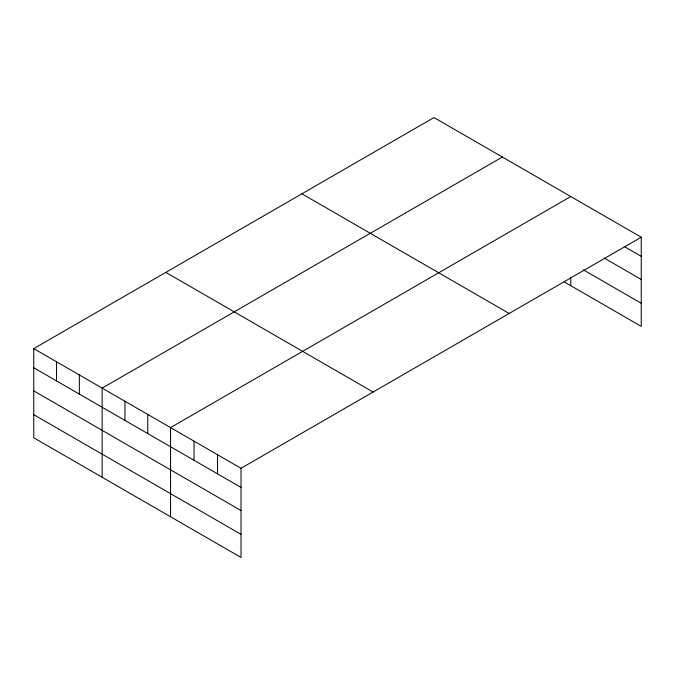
<?xml version="1.0" encoding="UTF-8"?>
<svg xmlns="http://www.w3.org/2000/svg" width="675" height="675" viewBox="0 0 675 675"><rect width="100%" height="100%" fill="white"/><g stroke="black" fill="none" stroke-linecap="round" stroke-linejoin="round"><path stroke-width="1.01" d="M33.75 348.621L241.026 468.29L241.026 557.449L33.75 437.78L33.75 348.621L433.974 117.551L641.25 237.22L641.25 326.379L564.393 282.007M502.377 157.039L102.153 388.108L102.153 477.276M570.78 196.535L170.547 427.604L170.547 516.763M241.026 468.29L641.25 237.22M624.991 246.974L641.25 256.357M604.209 258.078L641.25 279.467M583.428 269.89L641.25 303.277M301.902 193.801L509.178 313.47M165.822 272.363L373.098 392.032M33.75 367.757L241.026 487.426M33.75 390.867L241.026 510.536M33.75 414.678L241.026 534.338M570.78 277.29L570.78 285.694M217.536 454.722L217.536 473.867M194.046 441.163L194.046 460.299M147.749 414.433L147.749 433.578M124.951 401.271L124.951 420.415M79.346 374.946L79.346 394.09M56.548 361.783L56.548 380.919"/></g></svg>
